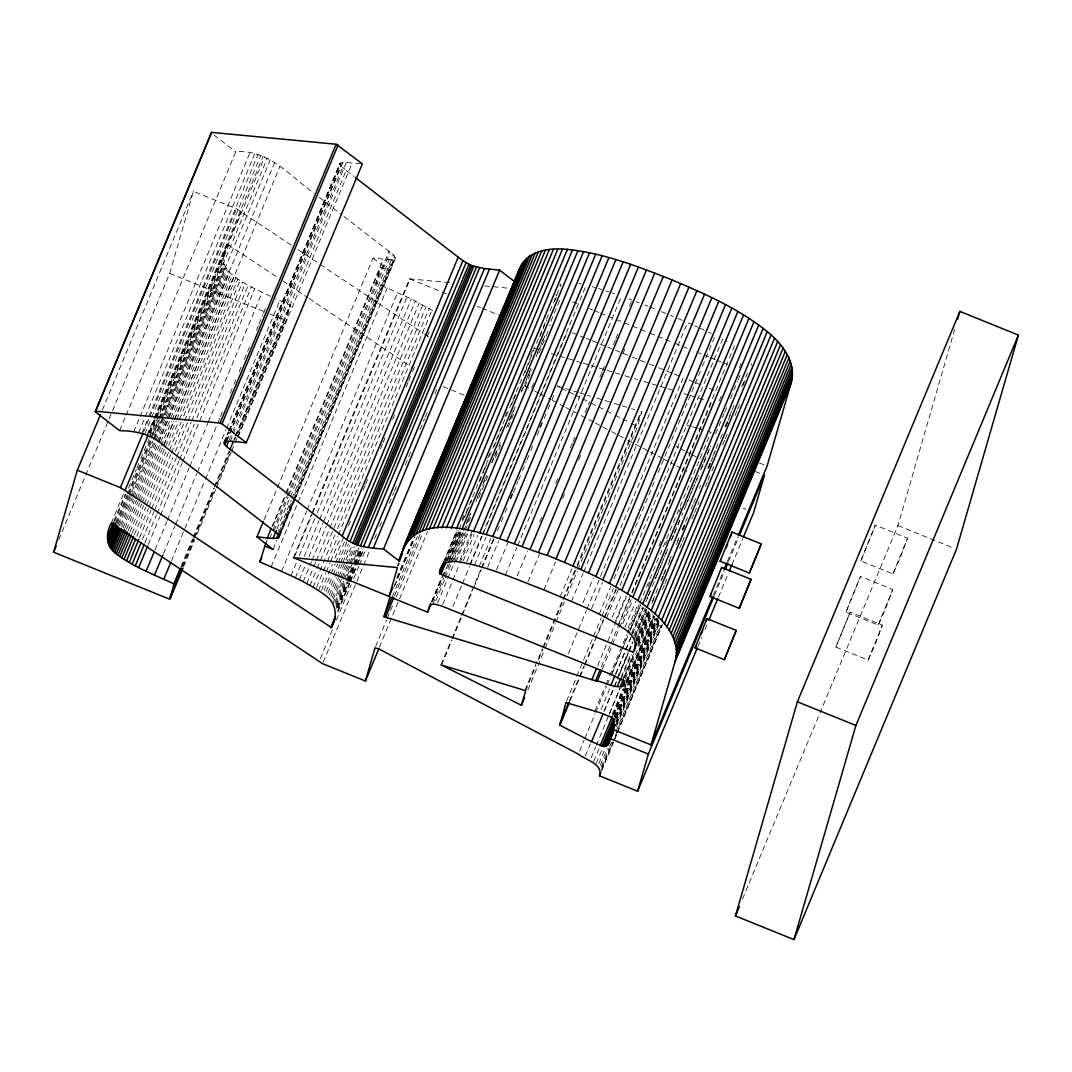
<?xml version="1.0" encoding="UTF-8"?>
<svg xmlns="http://www.w3.org/2000/svg" width="1072" height="1072" viewBox="0 0 1072 1072"><rect width="100%" height="100%" fill="white"/><g stroke="black" fill="none" stroke-linecap="round" stroke-linejoin="round"><path stroke-width="0.75" stroke-dasharray="5 3.75" d="M270.546 296.341C256.945 289.614 242.486 283.678 230.882 273.668C221.582 266.673 222.172 253.863 227.358 244.322L277.393 277.273M860.829 560.924L875.355 525.119L907.542 538.157L900.641 556.81L893.016 573.962L860.829 560.924L875.355 525.119M893.016 573.962L907.542 538.157M835.919 647.073L850.19 612.112L882.377 625.15L875.194 644.366L868.106 660.111L835.919 647.073L850.19 612.112M868.106 660.111L882.377 625.15M845.996 612.032L860.374 576.508L892.721 589.573L885.11 609.78L878.343 625.097L845.996 612.032L860.535 576.548M878.182 625.07L892.721 589.573M58.732 539.886L169.671 273.36L193.402 191.352L236.443 208.785L292.509 245.944M237.542 437.001L286.278 319.925L290.298 306.029L289.949 304.944L275.826 298.74M577.862 569.728L637.505 426.455L641.739 411.822L641.016 411.568L575.61 568.709M742.521 898.952L897.961 525.548L954.79 328.97M293.634 500.182L389.19 270.626L380.667 267.183L375.95 283.021L411.367 298.967L434.589 311.63M102.336 410.107L193.402 191.352M119.662 430.663L125.424 416.794M126.067 415.253L235.733 151.822C268.228 148.901 290.324 176.25 313.989 193.268M133.638 432.029L139.4 418.174M140.043 416.633L249.709 153.189M138.61 432.766L254.68 153.912M141.866 433.41L148.271 418M148.914 416.459L257.937 154.569M143.46 432.163L149.236 418.294M149.879 416.753L236.443 208.785M144.707 434.147L151.112 418.737M151.755 417.196L260.777 155.293M147.119 434.964L153.537 419.567M154.18 418.026L263.203 156.123M111.274 523.163L124.111 492.356M149.115 432.271L154.247 419.943M154.891 418.402L227.358 244.322M148.74 433.45L154.515 419.581M155.159 418.04L241.093 211.599M149.933 432.552L264.73 156.78M114.021 520.764L125.076 494.433M149.933 434.495L228.966 244.858M114.449 521.984L126 494.246M128.56 488.082L136.251 469.603M136.894 468.062L140.11 460.357M140.74 458.816L149.088 438.783M149.718 437.242L223.472 260.081M151.219 436.961L158.267 420.01M158.911 418.469L267.29 158.12M115.454 523.176L126.992 495.452M127.635 493.911L150.08 439.989M152.639 433.825L158.415 419.956M159.058 418.415L223.834 262.828M116.486 523.002L128.024 495.277M128.667 493.736L151.112 439.815M151.755 438.274L159.447 419.782M160.09 418.254L224.222 264.194M117.009 524.369L128.56 496.644M129.189 495.103L151.634 441.182M154.207 435.018L160.612 419.608M161.256 418.067L224.745 265.548M118.322 524.195L152.948 440.994M153.591 439.453L161.926 419.433M162.569 417.892L225.415 266.915M154.113 438.703L270.184 159.862M119.126 525.548L130.677 497.81M131.32 496.269L154.408 440.82M155.038 439.279L226.232 268.268M120.721 525.36L132.271 497.622M132.915 496.095L155.36 442.173M155.989 440.632L227.184 269.621M121.819 526.714L133.357 498.976M134 497.435L156.445 443.513M157.088 441.972L228.269 270.975M158.482 441.677L274.553 162.837M123.052 528.054L134.59 500.329M135.233 498.788L229.502 272.315M125.062 527.853L136.613 500.128M137.243 498.587L230.882 273.668M126.576 529.193L138.127 501.468M138.757 499.927L160.572 447.547M161.202 446.006L171.466 421.363M172.11 419.822L232.383 275.008M128.238 530.533L139.775 502.808M140.419 501.267L173.758 421.149M174.401 419.608L234.044 276.335M163.694 445.604L173.959 420.948M174.602 419.407L279.765 166.75M130.034 531.873L141.584 504.148M142.228 502.607L176.21 420.948M176.853 419.407L235.853 277.675M132.057 533.266L143.608 505.542M144.251 504.001L166.053 451.62M168.612 445.456L178.877 420.8M179.52 419.259L237.877 279.068M134.308 534.727L145.846 506.989M146.489 505.448L168.934 451.526M169.577 449.985L181.128 422.261M183.687 416.097L240.115 280.529M136.787 536.241L148.325 508.503M148.968 506.962L170.77 454.582M171.413 453.041L184.237 422.234M184.88 420.693L242.594 282.043M139.481 537.809L151.031 510.084M151.675 508.543L172.833 457.704M175.393 451.54L187.587 422.274M188.216 420.733L245.3 283.624M142.415 539.444L153.953 511.719M154.596 510.178L176.398 457.798M177.041 456.257L191.151 422.368M191.794 420.827L248.222 285.259M144.921 542.687L156.472 514.962M157.115 513.421L178.917 461.04M179.56 459.499L194.3 424.07M196.873 417.906L251.384 286.948M148.311 544.442L159.849 516.717M160.492 515.176L182.294 462.796M182.937 461.255L254.761 288.703M155.105 549.681L166.642 521.957M167.286 520.416L189.087 468.035M189.731 466.494L207.687 423.36M208.33 421.819L262.198 292.401M163.453 553.621L174.991 525.896M175.634 524.355L196.792 473.516M197.436 471.975L217.321 424.217M217.964 422.676L219.881 418.053M220.524 416.512L223.726 408.807M230.145 393.397L233.348 385.692M233.991 384.165L235.92 379.542M239.123 371.837L241.039 367.214M244.255 359.509L249.387 347.181M256.436 330.243L258.365 325.62M258.995 324.079L262.854 314.833M263.484 313.292L266.7 305.587M171.413 560.884L204.765 480.779M205.409 479.238L225.924 429.939M226.567 428.398L279.792 300.522M223.78 442.508L227.813 432.833M228.457 431.292L340.038 163.225L346.31 162.475L362.39 163.869M223.954 443.125L228.443 432.338M229.086 430.797L340.038 163.225M224.919 441.61L228.765 432.364M229.408 430.823L340.99 162.77M226.152 441.342L340.936 165.584L340.025 164.271M226.661 441.356L342.732 162.502M229.14 440.029L342.651 167.339L340.936 165.584M230.239 441.329L232.798 435.165M233.441 433.624L346.31 162.475M180.94 566.847L192.478 539.122M193.121 537.581L213.636 488.283M214.279 486.742L229.033 451.312M235.438 435.902L289.949 304.944M233.951 440.016L235.237 436.934M235.88 435.393L346.176 170.408L342.651 167.339M181.918 566.391L193.456 538.653M194.099 537.112L214.628 487.814M215.258 486.286L230.011 450.843M234.5 440.056L235.786 436.987M236.43 435.446L290.298 306.029M182.682 566.673L194.22 538.935M194.863 537.394L214.748 489.636M217.308 483.472L230.775 451.124M238.48 432.632L285.286 320.18L286.278 319.925M183.674 566.418L194.568 540.221M197.141 534.057L215.74 489.381M216.383 487.84L231.123 452.411M231.766 450.87L236.899 438.542M238.078 437.121L352.232 162.904M264.007 519.987L276.831 489.167M277.474 487.626L373.029 258.084C379.193 258.151 407.44 264.141 389.015 251.397L342.946 215.7M271.792 527.129L285.259 494.782M285.902 493.241L383.374 259.062M265.883 542.941L267.169 539.859M272.931 525.99L285.755 495.184M286.398 493.643L380.667 267.183M269.501 538.76L271.417 534.137M272.945 530.238L287.041 496.349M287.457 495.626L389.015 251.397M273.976 531.096L288.087 497.207M288.716 495.666L390.047 252.255M276.951 529.072L289.788 498.266M290.418 496.725L389.176 259.478M277.206 534.003L291.316 500.115M291.959 498.574L393.277 255.163M279.135 532.114L291.973 501.307M294.532 495.143L392.647 259.437M278.68 535.652L292.79 501.75M293.433 500.209L394.751 256.798M273.119 549.48L276.965 540.234M280.167 532.529L293.004 501.723M279.551 534.928L293.661 501.039M294.304 499.498L394.349 259.169M280.502 533.4L293.969 501.053M294.612 499.512L395.287 257.628M279.39 537.112L395.461 258.258M271.189 566.74L387.26 287.886M281.574 571.376L306.592 511.29M307.235 509.749L397.645 292.522M293.42 557.695L311.376 514.56M312.019 513.019L409.491 278.854L451.5 282.78M294.746 556.154L312.059 514.56M312.702 513.019L410.174 278.854M290.968 575.731L296.743 561.862M299.302 555.711L314.699 518.727M317.258 512.563L407.038 296.89M295.296 577.808L301.701 562.411M304.274 556.247L319.014 520.818M319.657 519.277L411.367 298.967M299.356 579.831L305.131 565.962M308.977 556.716L323.087 522.828M323.731 521.287L415.427 300.977M303.175 581.774L311.51 561.741M312.153 560.2L326.263 526.312M326.906 524.771L419.246 302.92M306.753 583.65L313.158 568.24M313.801 566.699L315.731 562.076M316.361 560.535L329.198 529.729M329.828 528.188L422.824 304.796M310.063 585.459L316.481 570.049M317.124 568.508L426.133 306.605M313.131 587.201L334.933 534.821M337.506 528.657L429.202 308.347M316.588 587.335L326.853 562.679M327.496 561.138L337.76 536.496M338.39 534.955L432.016 310.022M318.518 590.484L325.566 573.533M326.21 571.992L330.055 562.746M330.699 561.205L340.32 538.104M321.479 590.471L332.374 564.287M334.946 558.123L343.281 538.104M348.413 525.776L351.616 518.071M363.153 490.333L365.083 485.723M365.726 484.182L368.929 476.477M380.466 448.739L382.396 444.116M383.039 442.575L386.242 434.884M392.66 419.474L394.576 414.851M406.127 387.126L408.043 382.503M408.687 380.962L411.889 373.257M412.532 371.716L415.748 364.011M427.286 336.286L429.215 331.663M324.186 590.417L330.605 575.007M331.248 573.466L335.094 564.22M335.737 562.679L344.715 541.119M326.089 591.878L332.494 576.468M333.137 574.927L337.626 564.14M338.27 562.599L347.248 541.038M327.818 593.339L334.236 577.942M334.879 576.401L340.012 564.073M340.655 562.532L348.346 544.04M329.399 594.813L336.461 577.862M337.104 576.321L342.236 563.993M342.866 562.452L349.928 545.514M330.833 596.273L338.524 577.795M339.167 576.254L351.991 545.434M332.092 597.747L339.784 579.255M340.427 577.714L345.559 565.4M346.202 563.859L353.251 546.908M333.204 599.221L341.539 579.188M342.182 577.647L347.301 565.319M347.944 563.778L355.006 546.841M332.869 603.777L342.491 580.662M343.12 579.121L356.587 546.774M334.933 602.169L343.911 580.595M344.554 579.054L357.378 548.248M335.576 603.643L344.554 582.069M347.114 575.905L358.664 548.181M336.045 605.117L345.666 582.016M346.31 580.475L359.777 548.114M336.367 606.591L346.631 581.949M347.274 580.408L360.728 548.06M336.528 608.079L347.422 581.882M348.065 580.341L361.532 547.993M337.171 608.012L348.065 581.828M348.708 580.287L361.532 549.48M337.988 607.904L348.239 583.248M348.882 581.707L362.349 549.36M337.734 610.866L349.271 583.141M349.914 581.6L356.333 566.19M356.976 564.649L363.381 549.253M337.747 612.125L349.928 582.846M350.571 581.305L356.989 565.909M357.619 564.368L364.038 548.958M320.367 658.65L332.548 629.385M336.407 620.139L351.147 584.709M353.72 578.545L358.852 566.217M359.482 564.676L365.9 549.266M323.221 662.134L370.041 549.668M374.53 538.881L376.446 534.258M379.649 526.553L381.578 521.93M389.27 503.451L393.759 492.664M394.402 491.123L397.605 483.418M405.31 464.94L411.072 451.071M420.05 429.497L424.539 418.723M425.182 417.182L427.112 412.559M434.803 394.067L436.733 389.444M397.23 565.909L398.516 562.827M398.101 566.056L399.387 562.974M396.814 577.955L412.854 539.444M394.161 586.304L414.676 537.005M394.509 586.196L415.038 536.898M392.325 596.702L417.343 536.616M394.536 595.858L420.184 534.231M375.629 646.309L386.536 620.125M387.18 618.584L392.955 604.715M396.158 597.01L422.448 533.843M379.287 647.3L427.621 531.565M443.138 563.189L456.605 530.828M443.915 561.929L456.752 531.109M444.987 560.857L457.811 530.05M462.059 519.826L463.975 515.203M487.706 458.2L489.623 453.59M505.019 416.606L506.935 411.983M530.667 354.993L532.596 350.37M445.054 563.068L458.521 530.72M459.164 529.179L561.125 284.227L559.772 285.098M446.689 560.495L458.87 531.23M464.645 517.361L466.561 512.738M467.204 511.197L471.693 500.41M479.385 481.931L483.874 471.144M484.517 469.603L487.72 461.898M494.138 446.488L502.473 426.468M511.451 404.894L513.381 400.271M514.011 398.73L517.227 391.039M524.918 372.547L531.967 355.596M539.672 337.117L546.72 320.166M554.412 301.674L556.341 297.065M447.332 560.857L459.526 531.578M431.386 601.807L441.651 577.165M448.712 560.214L460.25 532.489M432.096 601.392L441.718 578.29M442.361 576.749L445.563 569.044M449.409 559.798L460.96 532.074M448.619 561.916L460.813 532.637M432.539 601.472L447.922 564.502M448.565 562.961L461.389 532.154M432.874 604.032L443.768 577.835M444.411 576.294L449.543 563.979M450.186 562.438L463.01 531.618M466.213 523.927L468.142 519.304M468.786 517.763L470.702 513.14M477.12 497.73L480.323 490.025M483.539 482.32L485.455 477.697M491.874 462.3L493.79 457.677M494.433 456.136L497.636 448.431M509.187 420.706L511.103 416.083M511.746 414.542L514.962 406.837M521.367 391.427L523.297 386.804M526.499 379.099L528.416 374.49M529.059 372.949L530.988 368.326M537.394 352.916L540.61 345.211M541.253 343.67L544.455 335.965M451.473 560.08L463.024 532.355M463.667 530.814L470.715 513.863M475.847 501.535L486.742 475.352M491.874 463.024L501.495 439.909M506.627 427.594L516.248 404.479M521.381 392.151L531.002 369.049M536.121 356.721L545.742 333.62M550.874 321.292L560.495 298.177M435.781 600.963L444.759 579.389M445.403 577.848L451.178 563.993M451.821 562.452L471.693 514.694M478.755 497.743L485.16 482.333M485.804 480.792L489.006 473.087M495.425 457.69L501.2 443.821M508.249 426.87L514.667 411.474M524.918 386.818L531.98 369.867M539.028 352.929L545.447 337.519M546.09 335.978L548.006 331.355M453.979 559.986L465.516 532.248M437.564 603.013L453.603 564.488M454.247 562.947L467.07 532.141M456.123 561.621L467.66 533.896M459.834 560.375L473.301 528.027M531.658 387.836L533.575 383.213M442.682 604.608L452.29 581.493M452.933 579.952L459.352 564.555M459.995 563.014L472.176 533.735M463.184 560.857L474.092 534.673M466.829 561.54L477.737 535.357M470.152 563.966L481.69 536.228M482.333 534.687L586.223 285.112M452.826 606.645L461.804 585.084M462.447 583.543L469.496 566.592M470.139 565.051L567.624 330.886M474.494 565.065L486.031 537.327M479.224 566.378L490.762 538.653M441.061 664.854L451.312 640.198M451.955 638.657L460.933 617.097M461.576 615.556L480.819 569.339M481.462 567.798L493.643 538.519M510.312 498.467L512.242 493.844M539.819 427.594L541.735 422.971M441.597 664.975L451.861 640.332M452.505 638.791L473.02 589.493M473.663 587.952L481.355 569.46M481.998 567.919L494.192 538.653M497.395 530.948L500.597 523.243M501.24 521.702L504.443 513.997M505.086 512.456L508.289 504.765M510.862 498.601L512.778 493.978M513.421 492.437L517.91 481.65M518.553 480.109L521.756 472.404M522.399 470.863L526.245 461.617M526.888 460.076L530.104 452.384M530.734 450.843L533.95 443.138M537.152 435.433L543.558 420.023M544.201 418.482L547.417 410.777M548.047 409.236L551.263 401.544M551.906 400.003L555.108 392.298M487.706 567.235L498.614 541.038M496.443 570.116L507.981 542.378M505.421 575.034L516.959 547.31M517.602 545.769L621.492 296.194M517.213 575.825L527.464 551.182M539.645 521.917L541.574 517.294M555.685 483.392L558.887 475.687M570.438 447.962L572.354 443.339M572.997 441.798L574.927 437.175M585.178 412.532L589.667 401.745M599.931 377.089L601.861 372.48M602.491 370.939L604.42 366.316M613.398 344.742L615.328 340.119M615.958 338.578L619.174 330.873M629.425 306.23L631.354 301.607M527.96 581.748L539.497 554.01M562.586 498.547L564.515 493.924M578.625 460.035L580.542 455.412M622.872 353.733L624.788 349.11M543.893 589.881L555.43 562.157M560.281 596.648L571.818 568.924M524.945 690.422L542.258 648.815M542.901 647.287L562.143 601.057M562.787 599.516L574.967 570.25M525.669 690.676L535.92 666.02M538.492 659.856L542.981 649.083M543.625 647.542L641.739 411.822M527.853 689.886L544.522 649.833M545.166 648.292L555.43 623.649M556.06 622.108L564.408 602.075M566.967 595.911L577.232 571.269M571.456 601.432L582.994 573.694M583.637 572.153L687.527 322.578L693.356 325.164M582.94 602.866L593.205 578.223M568.468 653.464L586.424 610.33M587.067 608.789L683.266 377.706M591.556 608.682L602.451 582.498M599.208 614.243L610.745 586.518M613.948 578.813L626.128 549.534M628.701 543.383L641.525 512.563M642.168 511.022L655.635 478.675M658.195 472.511L701.812 367.75M702.441 366.209L714.635 336.943M566.565 701.021L576.187 677.906M576.83 676.365L592.856 637.853M593.499 636.312L601.204 617.82M601.834 616.279L613.385 588.555M569.219 701.329L578.84 678.228M579.483 676.687L583.972 665.9M584.615 664.359L594.866 639.703M595.509 638.162L603.214 619.683M603.844 618.142L616.038 588.863M570.17 700.539L584.28 666.65M584.923 665.109L616.346 589.613M606.524 618.008L722.595 339.167L726.95 341.539M612.166 617.298L621.787 594.183M615.449 621.09L625.7 596.447M597.64 665.806L626.504 596.474M618.316 624.788L734.387 345.948M601.312 666.905L610.29 645.344M610.919 643.803L629.519 599.127M632.091 592.963L678.254 482.038M678.898 480.497L711.607 401.933M602.343 668.941L611.965 645.84M612.608 644.299L619.026 628.889M619.656 627.348L631.207 599.623M622.765 623.797L632.386 600.695M624.963 627.375L635.87 601.191M658.958 545.728L660.875 541.105M719.232 400.915L721.161 396.292M628.125 627.817L637.746 604.702M594.92 711.084L605.171 686.428M605.814 684.887L609.017 677.182M609.66 675.655L626.973 634.048M627.616 632.507L639.167 604.782M639.796 603.241L710.991 432.23L704.88 430.448M579.617 751.043L584.106 740.256M584.749 738.715L595 714.073M595.643 712.532L606.551 686.335M607.194 684.794L610.397 677.102M611.04 675.561L627.71 635.495M630.282 629.344L640.533 604.688M648.238 586.196L650.155 581.587M665.551 544.603L667.467 539.98M679.018 512.255L680.934 507.632M630.323 629.746L640.587 605.09M739.345 367.843L741.261 363.22M612.313 673.109L621.934 649.994M622.577 648.453L628.339 634.597M628.983 633.056L640.533 605.318M631.555 633.163L642.45 606.966M615.475 674.301L625.097 651.186M625.726 649.645L630.859 637.317M631.502 635.776L643.267 607.891M647.756 597.104L645.826 601.727L647.877 597.077M648.399 595.563L651.602 587.858M655.233 578.786L663.782 558.592M666.355 552.428L664.426 557.051L669.035 546.238M671.26 540.261L677.249 526.245M677.893 524.704L681.109 516.999M686.013 504.832L694.576 484.638L681.872 515.431M697.135 478.487L695.205 483.097L698.542 475.378M700.766 469.402L710.602 446.126M715.506 433.972L724.069 413.779M724.712 412.238L726.628 407.615M730.488 398.369L737.536 381.418M738.179 379.89L741.382 372.185M601.07 709.543L610.048 687.969M615.81 674.114L643.388 607.864M648.52 595.536L651.722 587.831M652.366 586.29L656.211 577.058M656.855 575.517L663.916 558.566M671.608 540.074L673.524 535.451M674.167 533.91L677.383 526.218M678.013 524.677L681.229 516.972M701.101 469.214L703.031 464.591M703.674 463.05L710.723 446.099M633.74 635.87L645.29 608.146M617.619 677.397L627.884 652.741M628.527 651.2L632.373 641.954M634.946 635.803L645.84 609.606M585.299 756.135L590.431 743.807M603.898 711.46L628.272 652.915M628.902 651.374L632.761 642.128M634.155 639.153L646.228 609.78M604.367 710.843L613.988 687.742M614.631 686.201L616.561 681.578M619.12 675.414L632.587 643.066M635.16 636.902L646.697 609.177M635.535 639.301L647.073 611.576M635.294 642.476L648.118 611.67M652.607 600.883L655.18 594.719M655.809 593.178L657.739 588.555M660.942 580.85L662.871 576.227M663.514 574.686L666.717 566.981M669.276 560.83L671.206 556.207M677.625 540.797L678.898 537.715M682.114 530.01L688.519 514.614M699.426 488.417L700.699 485.335M707.761 468.384L709.677 463.774M712.893 456.069L715.453 449.905M716.096 448.364L718.026 443.741M725.074 426.79L727.004 422.167M729.563 416.016L731.493 411.393M732.122 409.852L735.338 402.147M741.744 386.737L744.96 379.032M745.589 377.491L747.519 372.868M621.17 677.249L630.792 654.148M636.554 640.279L648.748 611.013M651.95 603.308L653.88 598.685M661.571 580.193L663.488 575.57M664.131 574.029L667.347 566.324M667.977 564.783L671.193 557.092M676.325 544.764L679.527 537.059M682.73 529.354L685.933 521.649M691.065 509.334L692.994 504.711M693.638 503.17L696.84 495.465M708.378 467.727L710.307 463.117M710.95 461.576L715.439 450.789M720.572 438.461L722.488 433.838M725.704 426.133L727.62 421.51M728.263 419.969L730.193 415.346M636.661 640.976L648.841 611.697M682.824 530.05L684.753 525.427M708.485 468.424L710.401 463.801M725.798 426.83L727.714 422.207M743.11 385.237L745.027 380.614M621.077 679.273L631.341 654.617M637.103 640.761L648.654 613.023M636.969 641.23L649.163 611.951M637.706 641.418L649.887 612.152M622.524 680.278L633.431 654.094M637.92 643.307L650.101 614.042M624.025 677.625L633.646 654.523M638.135 643.736L650.329 614.47M609.151 714.327L620.058 688.13M624.547 677.357L634.155 654.242M638.014 644.996L650.838 614.189M591.154 757.77L595.643 746.983M596.287 745.442L620.005 688.438M624.494 677.651L634.115 654.55M637.961 645.304L651.428 612.956M625.231 679.099L652.232 614.229M662.429 589.747L664.412 584.95M664.988 583.583L668.271 575.718M679.742 548.154L681.738 543.357M682.301 541.99L684.298 537.193M691.922 518.875L693.919 514.091M694.495 512.711L699.051 501.763M705.389 486.527L707.386 481.73M707.962 480.363L711.232 472.497M711.808 471.117L713.791 466.333M722.702 444.934L724.699 440.136M725.275 438.77L728.545 430.89M734.896 415.655L736.879 410.871M737.523 409.33L739.452 404.707M612.353 713.992L622.604 689.35M625.807 681.645L653.384 615.395M626.035 682.341L653.612 616.105M612.996 714.81L623.891 688.626M624.534 687.085L654.027 616.212M593.687 761.442L599.449 747.586M612.916 715.225L623.824 689.041M626.383 682.877L653.96 616.628M613.894 714.93L654.938 616.333M614.082 716.913L655.126 618.316M614.35 717.382L655.394 618.785M596.233 763.385L601.995 749.516M615.462 717.168L656.506 618.571M615.663 717.181L656.707 618.584M615.851 717.436L656.895 618.839M616.4 717.208L657.444 618.611M616.48 718.83L658.154 618.691M616.186 721.644L658.463 619.924M598.859 763.612L604.635 749.757M616.172 722.019L658.717 620.206M616.48 723.828L659.441 620.608M616.655 724.458L659.615 621.237M600.347 765.274L607.395 748.323M616.373 726.749L659.977 622.001M601.312 766.802L609.017 748.31M609.66 746.769L611.576 742.146M616.065 731.372L660.312 625.07M601.794 768.209L612.688 742.025M615.261 735.861L661.424 624.936M601.687 769.736L613.238 742.012M613.867 740.471L616.44 734.307M617.083 732.766L661.973 624.922M601.459 771.197L616.856 734.226M617.499 732.685L662.389 624.842M713.215 595.469L723.479 570.827M727.325 561.581L737.59 536.938M714.421 595.375L724.685 570.733M728.531 561.487L738.796 536.831M697.899 646.429L701.745 637.183M704.961 629.478L706.877 624.855M718.428 597.131L728.049 574.016M731.895 564.77L742.789 538.586M548.944 325.191L550.579 325.191M484.557 285.929L512.657 288.596M578.625 283.557L581.051 284.013M592.146 286.653L595.295 287.537M686.576 425.061L691.159 426.401M692.673 426.857L697.256 428.197M698.783 428.653L703.353 429.993M533.615 348.239L540.007 350.169M551.209 353.546L575.195 360.782M576.79 361.264L581.6 362.711M583.195 363.194L589.587 365.123M591.195 365.606L597.586 367.535M599.181 368.018L605.586 369.947M607.181 370.43L613.586 372.359M615.181 372.842L623.18 375.254M624.775 375.736L632.775 378.148M634.369 378.63L637.572 379.595M643.977 381.525L650.369 383.454M651.964 383.937L658.369 385.866M659.963 386.349L666.369 388.278M667.963 388.761L674.355 390.69M683.949 393.585L688.76 395.032M690.355 395.514L704.746 399.856M598.431 288.489L601.566 289.44M557.668 386.134L563.966 388.051M565.534 388.533L578.116 392.379M579.684 392.848L585.982 394.777M587.55 395.246L590.699 396.211M596.983 398.127L603.281 400.057M604.849 400.526L612.715 402.938M614.283 403.407L620.581 405.337M622.149 405.806L630.014 408.218M631.582 408.687L634.731 409.651M606.055 290.887L608.963 291.852M611.871 292.803L614.618 293.782M628.996 298.954L631.998 300.066M636.272 301.701L639.113 302.8M644.902 305.038L647.903 306.244M649.418 306.833L656.948 309.835M572.488 301.795L578.692 304.301M589.546 308.696L592.655 309.955M594.196 310.585L598.859 312.461M600.4 313.091L606.605 315.61M608.159 316.24L639.18 328.796M640.721 329.412L648.48 332.561M650.034 333.178L656.238 335.697M657.793 336.327L663.983 338.832M665.538 339.462L673.296 342.598M674.851 343.228L687.246 348.253M696.559 352.018L708.967 357.043M710.508 357.673L715.171 359.549M716.712 360.179L721.376 362.068M722.917 362.684L727.566 364.574M572.247 332.762L584.575 337.747M586.116 338.377L590.752 340.253M592.293 340.869L598.457 343.362M599.998 343.991L606.162 346.484M607.703 347.114L613.881 349.606M615.422 350.236L621.586 352.728M623.127 353.358L630.832 356.48M632.373 357.097L647.796 363.341M649.337 363.971L657.042 367.093M658.583 367.709L664.761 370.215M666.302 370.832L672.466 373.337M674.007 373.954L680.171 376.446M409.491 278.854L440.364 291.356M441.905 291.973L446.542 293.849M477.415 306.351L480.497 307.597M482.038 308.227L499.016 315.101M759.525 462.997L765.569 465.449M897.961 525.548L953.397 547.993M755.304 471.506L761.401 473.971M169.671 273.36L263.712 311.443M269.876 313.935L285.286 320.18M443.245 386.684L464.658 395.34M743.03 508.074L746.072 509.307M689.39 380.198L693.999 382.074M695.527 382.691L700.137 384.567M709.342 388.319L717.007 391.441M661.451 311.657L668.901 314.726M670.389 315.342L673.377 316.575M677.745 318.397L684.727 321.386M694.817 325.821L697.738 327.107M700.378 328.327L704.344 330.163M555.685 294.907L556.984 295.524M708.364 332.052L711.125 333.392M557.132 386L560.107 387.501M561.594 388.252L573.507 394.241M574.994 394.992L580.944 397.993M582.431 398.73L589.881 402.482M591.369 403.233L597.318 406.221M598.806 406.971L613.693 414.462M615.181 415.212L621.13 418.214M622.618 418.964L630.068 422.703M631.555 423.453L637.505 426.455M675.99 446.341L678.857 447.841M680.305 448.592L684.606 450.83M686.053 451.58L690.368 453.831M691.802 454.582L700.431 459.071M524.302 385.585L533.173 390.275M534.66 391.052L539.095 393.384M540.569 394.174L550.928 399.628M552.402 400.405L564.234 406.65M565.721 407.427L593.821 422.247M595.295 423.025L601.218 426.147M602.692 426.924L610.089 430.823M611.576 431.601L617.485 434.723M618.973 435.5L626.37 439.399M627.844 440.19L633.753 443.299M635.24 444.089L648.547 451.098M650.034 451.888L661.866 458.119M663.34 458.896L669.263 462.019M670.737 462.796L675.172 465.141M676.66 465.918L681.095 468.263M682.569 469.04L691.44 473.717M298.07 249.655L318.907 263.578M320.3 264.503L423.132 333.191M424.512 334.116L428.693 336.903M282.928 280.985L307.838 297.654M309.232 298.579L413.015 368.071M213.931 134.951L235.733 151.822M346.176 170.408L354.082 176.532M319.255 197.342L341.633 214.681M373.029 258.084L389.19 270.626M751.365 363.636L751.445 365.204"/><path stroke-width="1.5" d="M613.452 732.149L608.32 744.477L605.881 746.246L603.482 746.447L591.543 741.663L559.919 725.195L565.922 702.562L599.784 712.625L611.067 717.074L614.578 720.518L613.184 729.59L651.012 744.906L674.985 661.947C681.109 641.552 666.087 622.604 651.2 610.504C620.407 585.714 583.503 570.17 547.243 555.269C509.28 544.697 413.511 494.487 399.333 561.112L383.562 548.985C368.956 548.194 353.358 546.546 342.142 536.027L230.105 449.248C211.854 436.465 240.356 442.83 246.305 442.709L362.39 163.869L336.152 144.238L211.559 132.379L95.287 411.809L119.662 430.663C135.541 430.89 151.916 434.106 163.694 445.604L272.945 530.238C291.37 542.995 263.122 536.992 256.958 536.925L263.364 521.528M738.233 535.397L767.083 466.065L791.056 383.093C797.179 362.698 782.158 343.764 767.271 331.65C739.023 308.79 705.349 293.996 672.104 279.966C638.322 266.58 603.804 253.126 567.383 249.374C550.325 247.712 528.107 250.017 520.027 267.652L403.956 546.506M100.42 414.73L77.331 470.193L53.6 552.201L169.215 599.02L170.207 598.766L173.878 583.798C154.288 574.793 133.598 567.048 116.312 553.849C106.155 546.988 105.177 533.427 111.274 523.163L322.578 663.675L365.405 681.001L378.872 648.64M633.217 652.205C639.14 643.012 631.917 633.807 624.333 628.916C599.704 611.911 571.188 601.66 543.893 589.881C516.155 579.389 488.644 566.807 459.191 561.916C450.669 560.04 439.024 562.452 439.614 573.748L633.217 652.205L636.42 644.5M695.098 647.85L706.971 618.598L736.236 630.443L724.35 659.695L695.098 647.85L696.036 646.202M706.971 618.598L706.327 620.862M724.35 659.695L736.236 630.443M720.116 561.219L732.002 532.087L761.267 543.933L749.382 573.064L720.116 561.219L720.893 559.986M731.787 532.958L732.002 532.087M749.382 573.064L761.267 543.933M709.919 596.461L721.657 567.436L751.057 579.309L739.305 608.333L710.039 596.488M721.523 568.468L721.791 567.463M739.171 608.306L751.057 579.309M77.331 470.193L120.372 487.626L125.022 490.453L331.328 627.535C338.189 615.904 335.951 602.33 324.803 594.96C305.118 580.542 281.936 571.872 259.88 561.875L265.883 542.941M697.256 647.97L637.626 791.243L599.543 775.82C603.389 763.854 585.111 759.82 578.331 754.125L378.644 648.841L374.999 647.85L365.405 681.001M389.123 596.447L397.457 567.597L293.42 557.695L389.123 596.447L392.968 587.201M427.607 612.179L429.47 606.43L431.252 604.554L434.495 604.045L442.039 606.149L611.67 674.65L622.524 680.278L624.011 682.006L624.748 685.423C615.435 689.778 604.93 681.658 595.536 680.774L383.99 616.722L390.02 596.983L427.607 612.179L430.81 604.474M521.434 705.296L525.669 690.676L441.061 664.854L521.434 705.296L524.637 697.591M637.626 791.243L648.372 754.058L713.778 596.916M735.459 915.93L797.38 701.785L959.882 311.389L1018.4 335.094L956.479 549.239L793.977 939.621L735.459 915.93L739.318 906.671M957.564 319.389L959.882 311.389M793.977 939.621L855.898 725.476L1018.4 335.094M517.548 274.981L520.027 267.652M211.559 132.379L95.287 411.809M608.32 744.477L610.29 738.648L648.372 754.058M730.233 537.367L731.184 534.754M701.329 633.833L702.857 630.028M726.012 548.1L727.553 544.281M53.6 552.201L56.159 546.05M120.372 487.626L142.817 433.704M125.022 490.453L148.11 434.991M107.602 536.161L113.377 522.305M107.401 538.921L113.82 523.525M107.749 541.668L115.454 523.176M108.138 543.035L115.843 524.543M108.674 544.402L116.366 525.91M109.344 545.755L117.679 525.736M110.148 547.109L118.496 527.089M111.099 548.462L119.448 528.442M112.198 549.815L121.176 528.255M113.431 551.169L122.409 529.595M114.798 552.509L124.419 529.394M116.312 553.849L125.933 530.734M117.974 555.189L127.595 532.074M119.783 556.529L129.39 533.414M121.806 557.922L131.414 534.807M124.044 559.37L133.665 536.268M126.523 560.884L135.501 539.323M129.23 562.465L138.837 539.35M132.151 564.1L141.129 542.526M135.3 565.802L144.278 544.228M138.69 567.557L147.668 545.983M146.127 571.255L154.462 551.222M154.475 575.195L162.81 555.162M95.488 411.219L220.082 423.078L336.152 144.238M246.305 442.709L221.998 423.896L338.069 145.055M163.721 579.376L170.783 562.425M224.865 444.424L226.152 441.342M226.581 446.193L228.51 441.57M173.878 583.798L180.297 568.388M230.105 449.248L233.321 441.557M174.227 584.883L181.275 567.932M169.858 597.479L172.418 591.315M174.347 586.692L176.907 580.528M178.193 577.46L180.123 572.837M170.207 598.766L183.031 567.959M267.303 537.916L271.149 528.67M259.88 561.875L261.809 557.252M273.105 538.318L276.321 530.613M276.576 538.278L278.506 533.655M278.278 538.01L279.551 534.928M342.142 536.027L458.213 257.186L355.408 177.55M346.872 539.43L462.943 260.59L458.213 257.186M350.035 541.494L466.106 262.64L462.943 260.59M352.862 543.129L468.933 264.275L466.106 262.64M354.564 543.986L470.635 265.132L468.933 264.275M356.118 544.656L472.203 265.816L484.397 268.59L499.632 270.131L515.404 282.271M357.7 545.219L473.77 266.365M360.406 545.983L476.491 267.142M363.529 546.666L479.599 267.826M330.685 627.817L335.174 617.03M331.328 627.535L335.174 618.289M368.326 547.444L484.397 268.59M373.364 548.006L489.435 269.166M383.562 548.985L499.632 270.131M402.764 549.454L518.835 270.613M405.404 543.759L521.474 264.918M398.637 560.616L406.971 540.596M408.244 537.514L462.756 406.556M464.042 403.487L478.795 368.044M480.068 364.962L514.064 283.316M407.092 541.239L523.163 262.399M399.333 561.112L402.536 553.407M409.022 538.935L525.092 260.094M411.192 536.844L527.263 258.004M413.618 534.982L529.689 256.128M416.284 533.32L532.355 254.479M419.192 531.886L535.263 253.046M383.99 616.722L391.695 598.23M385.558 617.432L393.893 597.399M422.355 530.667L538.425 251.826M425.745 529.675L541.816 250.821M429.39 528.885L545.474 250.044M433.289 528.322L549.36 249.481M437.416 527.973L553.487 249.119M441.798 527.839L557.869 248.999M446.421 527.92L562.492 249.079M451.299 528.228L567.383 249.374M456.444 528.737L572.515 249.897M441.852 566.271L443.138 563.189M439.614 573.748L444.103 562.961M440.914 574.364L446.046 562.036M429.47 606.43L430.756 603.348M461.858 529.474L577.929 250.634M467.526 530.439L583.597 251.585M473.449 531.605L589.52 252.764M479.653 532.998L595.724 254.144M486.112 534.606L602.183 255.752M492.825 536.429L608.896 257.575M499.807 538.466L615.877 259.612M507.056 540.717L623.127 261.876M514.573 543.196L630.644 264.355M522.345 545.889L638.416 267.049M530.372 548.797L646.456 269.956M538.68 551.919L654.751 273.079M547.243 555.269L663.313 276.429M556.033 558.82L672.104 279.966M564.622 562.398L680.693 283.557M572.904 565.962L688.974 287.108M580.85 569.5L696.921 290.646M588.474 573.024L704.559 294.17M595.791 576.522L711.862 297.681M602.772 580.006L718.843 301.165M609.445 583.463L725.516 304.622M615.784 586.92L731.854 308.066M559.597 724.444L568.575 702.87M559.919 725.195L569.527 702.08M621.814 590.337L737.884 311.496M591.878 679.675L596.367 668.888M627.509 593.754L743.579 314.9M595.536 680.774L600.025 669.987M597.211 681.269L601.7 670.482M632.895 597.131L748.966 318.29M637.947 600.508L754.018 321.654M642.691 603.858L758.762 325.004M610.986 685.075L614.832 675.842M647.099 607.181L763.184 328.34M591.543 741.663L603.094 713.925M617.325 686.495L620.527 678.79M635.053 645.853L636.339 642.771M651.2 610.504L767.271 331.65M620.179 686.871L623.395 679.166M622.028 686.804L624.587 680.64M600.159 745.63L612.353 716.351M654.979 613.8L771.049 334.946M601.901 746.179L613.439 718.454M603.482 746.447L615.02 718.722M604.206 746.487L614.47 721.831M658.449 617.083L774.52 338.243M605.881 746.246L614.859 724.672M613.184 729.59L615.1 724.967M607.502 745.388L614.135 729.402M661.612 620.366L777.682 341.526M599.543 775.82L600.829 772.738M664.466 623.636L780.55 344.795M667.025 626.906L783.096 348.065M669.263 630.175L785.334 351.321M671.206 633.431L787.277 354.577M672.841 636.674L788.912 357.834M674.167 639.917L790.238 361.063M675.186 643.146L791.257 364.306M675.896 646.376L791.967 367.522M676.298 649.592L792.369 370.751M676.392 652.808L792.463 373.954M676.191 656.01L792.262 377.17M675.668 659.213L791.739 380.359M674.985 661.947L791.056 383.093M651.012 744.906L712.585 597.01M724.123 569.286L726.682 563.122M725.329 569.192L727.888 563.028M739.439 535.29L764.443 475.204L753.696 512.389L743.432 537.045M708.806 620.232L717.784 598.672M729.322 570.934L731.895 564.77M710.575 595.523L711.46 593.633M797.38 701.785L855.898 725.476M264.596 546.023L273.119 549.48L256.958 536.925M220.082 423.078L221.998 423.896M470.635 265.132L472.203 265.816"/></g></svg>
